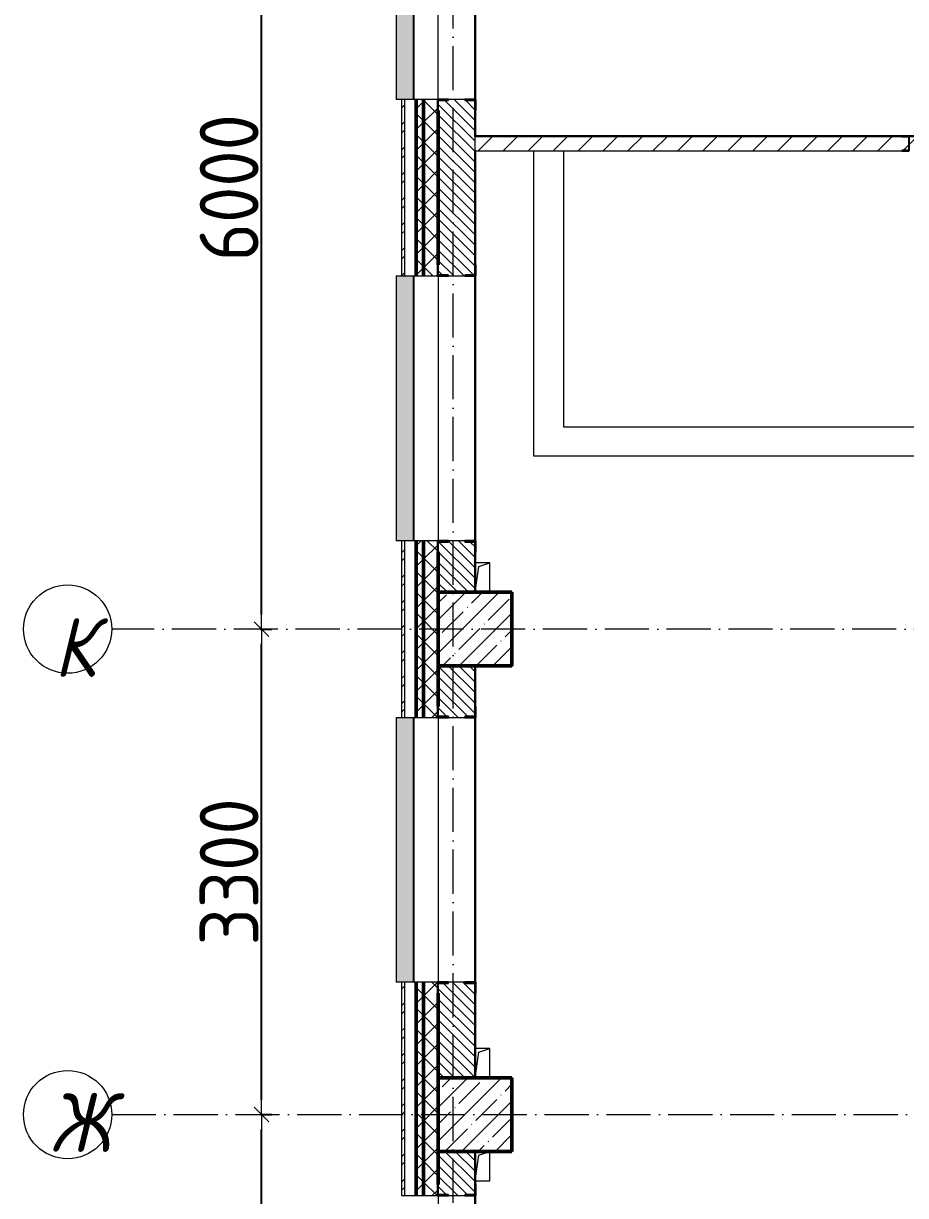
# Model space of a CAD drawing. Header units: millimetres. Extents: x -213536 to 1564669, y -45299 to 942238.
# Drawn here: x 544453 to 550446, y 299912 to 307879 of the extents above; entities that cross this region are included whole.
import ezdxf

# ---------------------------------------------------------------- set-up
doc = ezdxf.new("R2010")
doc.units = ezdxf.units.MM
doc.linetypes.add('50_200_ШТРИХ_1Т_ш5_п1_п1_', pattern=[700, 500, -100, 0, -100])
for name, color, linetype, lineweight in [('3) ЖБ 4м', 3, 'Continuous', 30), ('3.1) ЖБ окна 1.2 м', 102, 'Continuous', 30), ('A-____-____-DIMS', 7, 'Continuous', 9), ('A-GENM-____-MCUT', 7, 'Continuous', 25), ('A-GENM-____-OTLN', 7, 'Continuous', 9), ('A-GENM-____-OTLN-1', 7, 'Continuous', 25), ('A-GLAZ-____-OTLN', 7, 'Continuous', 9), ('A-WALL-____-MCUT-2', 7, 'Continuous', 50), ('A-WALL-____-MCUT-3', 7, 'Continuous', 9), ('A-WALL-____-OTLN', 7, 'Continuous', 9), ('A-WALL-____-PATT-1', 7, 'Continuous', 9), ('A-WALL-FNSH-MCUT-1', 7, 'Continuous', 9), ('I-WALL-____-OTLN', 7, 'Continuous', 9), ('S-COLS-____-MCUT', 7, 'Continuous', 50), ('S-COLS-____-OTLN', 7, 'Continuous', 9), ('S-GRID-____-IDEN', 7, 'Continuous', 9), ('S-GRID-____-OTLN-1', 7, '50_200_ШТРИХ_1Т_ш5_п1_п1_', 9)]:
    doc.layers.add(name, color=color, linetype=linetype, lineweight=lineweight)
doc.layers.add('A-GLAZ-____-OTLN-1', color=7, linetype='Continuous', lineweight=9, true_color=0xc0c0c0)
doc.styles.add('ISOCPEUR_I', font='isocpeui.ttf', dxfattribs={"width": 0.9, "height": 2.5})
doc.styles.add('СПДС', font='isocpeur.ttf', dxfattribs={"width": 0.9})
doc.dimstyles.new('Размера А3', dxfattribs={"dimtxt": 200, "dimasz": 100, "dimexe": 70, "dimexo": 100, "dimgap": 20, "dimtad": 1, "dimdec": 0, "dimrnd": 10, "dimzin": 0, "dimdsep": 46, "dimtxsty": 'СПДС', "dimblk": 'ARROWHEAD_6', "dimcen": 1, "dimclrd": 256, "dimclre": 256, "dimclrt": 256, "dimazin": 0, "dimtfac": 1, "dimtdec": 0, "dimtmove": 2, "dimatfit": 3, "dimfxl": 1, "dimtolj": 1, "dimtzin": 0, "dimarcsym": 0})
pattern_1 = [(45, (549721.47, 286281.11), (-70.71068, 70.71068), []), (135, (549721.47, 286281.11), (-70.71068, -70.71068), [])]
pattern_2 = [(135, (549721.475, 286281.11), (-35.35534, -35.35534), [])]

# ---------------------------------------------------------------- blocks, each defined once
blk = doc.blocks.new('BSC_Колонна _Прямоугольная - 500х500-V50-АР1_План отверстий 3 этажа в осях 1-64_А-ГГ')
at = {"layer": 'S-COLS-____-OTLN'}
h = blk.add_hatch(dxfattribs=at)
h.set_pattern_fill('FP_87', color=256, style=0, pattern_type=2)
h.set_pattern_definition([(45, (2200, -17481.04), (-114.0493, 114.0493), []), (45, (2314.05, -17481.04), (-114.0493, 114.0493), [201.612, -40.322, 3.353, -36.97])])
h.paths.add_polyline_path([(-250, -250), (250, -250), (250, 250), (-250, 250)], flags=0)
at = {"layer": 'S-COLS-____-MCUT'}
for p, q in [((250, 250), (-250, 250)), ((-250, 250), (-250, -250)), ((250, -250), (250, 250)), ((-250, -250), (250, -250))]:
    blk.add_line(p, q, dxfattribs=at)
blk = doc.blocks.new('BSC_Колонна _Прямоугольная - 500х500-V119-АР1_План отверстий 3 этажа в осях 1-64_А-ГГ')
at = {"layer": 'S-COLS-____-OTLN'}
h = blk.add_hatch(dxfattribs=at)
h.set_pattern_fill('FP_142', color=256, style=0, pattern_type=2)
h.set_pattern_definition([(45, (2200, -14181.04), (-114.0493, 114.0493), []), (45, (2314.05, -14181.04), (-114.0493, 114.0493), [201.612, -40.322, 3.353, -36.97])])
h.paths.add_polyline_path([(-250, -250), (250, -250), (250, 250), (-250, 250)], flags=0)
at = {"layer": 'S-COLS-____-MCUT'}
for p, q in [((250, 250), (-250, 250)), ((-250, 250), (-250, -250)), ((250, -250), (250, 250)), ((-250, -250), (250, -250))]:
    blk.add_line(p, q, dxfattribs=at)
blk = doc.blocks.new('Фахверк_СКБ_Уголок - 250_2700-27497298-АР1_План отверстий 3 этажа в осях 1-64_А-ГГ')
at = {"layer": 'A-GENM-____-MCUT'}
for p, q in [((200, 181), (125, 181)), ((125, 181), (125, 106)), ((131, 106), (131, 175)), ((131, 175), (200, 175)), ((200, 175), (200, 181)), ((125, 106), (131, 106)), ((131, -6), (125, -6)), ((125, -6), (125, -81)), ((131, -75), (131, -6)), ((200, -75), (131, -75)), ((200, -81), (200, -75)), ((125, -81), (200, -81))]:
    blk.add_line(p, q, dxfattribs=at)
blk = doc.blocks.new('154_Фахверк_СКБ_Швеллер - Тип_100_3960-28318856-АР1_План отверстий 3 этажа в осях 1-64_А-ГГ')
at = {"layer": 'A-GENM-____-MCUT'}
for p, q in [((175, 50), (125, 50)), ((125, 50), (125, -50)), ((128, 47), (175, 47)), ((128, -47), (128, 47)), ((175, 47), (175, 50)), ((125, -50), (175, -50)), ((175, -47), (128, -47)), ((175, -50), (175, -47))]:
    blk.add_line(p, q, dxfattribs=at)
blk = doc.blocks.new('AR_Отверстие прямоугольное _в плите_ - AR_Отверстие прямоугольное _в плите_-V175-АР1_План отверстий 3 этажа в осях 1-64_А-ГГ')
at = {"layer": 'A-GENM-____-OTLN'}
for p, q in [((50, 100), (-50, 100)), ((-25, 75), (50, 100)), ((50, -100), (50, 100)), ((-50, -100), (-25, 75))]:
    blk.add_line(p, q, dxfattribs=at)
blk = doc.blocks.new('AR_Отверстие прямоугольное _в плите_ - AR_Отверстие прямоугольное _в плите_-V174-АР1_План отверстий 3 этажа в осях 1-64_А-ГГ')
at = {"layer": 'A-GENM-____-OTLN'}
for p, q in [((-25, 75), (50, 100)), ((50, -100), (50, 100)), ((-50, -100), (-25, 75)), ((-50, -100), (50, -100))]:
    blk.add_line(p, q, dxfattribs=at)
blk = doc.blocks.new('Отлив_СКБ - Отлив витража_120_НВФ-V216-АР1_План отверстий 3 этажа в осях 1-64_А-ГГ')
at = {"layer": 'A-GLAZ-____-OTLN-1'}
for points in [[(0, 2), (1800, 2), (1800, 120), (0, 120), (0, 63)], [(0, 0), (1800, 0), (1800, 2), (0, 2)]]:
    blk.add_hatch(color=256, dxfattribs=at).paths.add_polyline_path(points, flags=0)
at = {"layer": 'A-GLAZ-____-OTLN'}
for p, q in [((0, 83), (0, 120)), ((1800, 120), (0, 120)), ((1800, 120), (1800, 83)), ((0, 2), (1800, 2)), ((1800, 0), (0, 0))]:
    blk.add_line(p, q, dxfattribs=at)
blk = doc.blocks.new('Ось сетки - Круг_Ø6_00__ISO-2_5_0_9K_-25732049-АР1_План отверстий 3 этажа в осях 1-64_А-ГГ')
at = {"layer": 'S-GRID-____-IDEN'}
blk.add_circle((0, 0), 3, dxfattribs=at)
blk = doc.blocks.new('ARROWHEAD_6')
at = {"color": 0, "linetype": 'Continuous'}
for p, q in [((0, 0), (-1, 0)), ((-0.5, -0.5), (0.5, 0.5))]:
    blk.add_line(p, q, dxfattribs=at)
blk = doc.blocks.new('*D5450')
at = {"layer": 'A-____-____-DIMS', "lineweight": -2, "transparency": 16777216}
for p, q in [((546064, 300462.2), (546140.1, 300462.2)), ((546070.1, 296012.2), (546070.1, 300362.2)), ((546064, 295912.2), (546140.1, 295912.2))]:
    blk.add_line(p, q, dxfattribs=at)
at = {"layer": 'Defpoints', "color": 0, "lineweight": 50, "transparency": 16777216}
for p in [(545964, 300462.2), (546070.1, 300462.2), (545964, 295912.2)]:
    blk.add_point(p, dxfattribs=at)
at = {"layer": 'A-____-____-DIMS', "lineweight": -2, "transparency": 16777216, "xscale": 100, "yscale": 100, "zscale": 100}
for p, rotation in [((546070.1, 300462.2), 90), ((546070.1, 295912.2), 270)]:
    blk.add_blockref('ARROWHEAD_6', p, dxfattribs=dict(at, rotation=rotation))
at = {"layer": 'A-____-____-DIMS', "transparency": 16777216, "insert": (545850.1, 298187.2), "char_height": 400, "attachment_point": 5, "rotation": 90, "style": 'СПДС'}
blk.add_mtext('\\A1;4550', dxfattribs=at)
blk = doc.blocks.new('*D5451')
at = {"layer": 'A-____-____-DIMS', "lineweight": -2, "transparency": 16777216}
for p, q in [((546064, 303762.2), (546140.1, 303762.2)), ((546070.1, 300562.2), (546070.1, 303662.2)), ((546064, 300462.2), (546140.1, 300462.2))]:
    blk.add_line(p, q, dxfattribs=at)
at = {"layer": 'Defpoints', "color": 0, "lineweight": 50, "transparency": 16777216}
for p in [(545964, 303762.2), (546070.1, 303762.2), (545964, 300462.2)]:
    blk.add_point(p, dxfattribs=at)
at = {"layer": 'A-____-____-DIMS', "lineweight": -2, "transparency": 16777216, "xscale": 100, "yscale": 100, "zscale": 100}
for p, rotation in [((546070.1, 303762.2), 90), ((546070.1, 300462.2), 270)]:
    blk.add_blockref('ARROWHEAD_6', p, dxfattribs=dict(at, rotation=rotation))
at = {"layer": 'A-____-____-DIMS', "transparency": 16777216, "insert": (545850.1, 302112.2), "char_height": 400, "attachment_point": 5, "rotation": 90, "style": 'СПДС'}
blk.add_mtext('\\A1;3300', dxfattribs=at)
blk = doc.blocks.new('*D5452')
at = {"layer": 'A-____-____-DIMS', "lineweight": -2, "transparency": 16777216}
for p, q in [((546064, 309762.2), (546140.1, 309762.2)), ((546070.1, 303862.2), (546070.1, 309662.2)), ((546064, 303762.2), (546140.1, 303762.2))]:
    blk.add_line(p, q, dxfattribs=at)
at = {"layer": 'Defpoints', "color": 0, "lineweight": 50, "transparency": 16777216}
for p in [(545964, 309762.2), (546070.1, 309762.2), (545964, 303762.2)]:
    blk.add_point(p, dxfattribs=at)
at = {"layer": 'A-____-____-DIMS', "lineweight": -2, "transparency": 16777216, "xscale": 100, "yscale": 100, "zscale": 100}
for p, rotation in [((546070.1, 309762.2), 90), ((546070.1, 303762.2), 270)]:
    blk.add_blockref('ARROWHEAD_6', p, dxfattribs=dict(at, rotation=rotation))
at = {"layer": 'A-____-____-DIMS', "transparency": 16777216, "insert": (545850.1, 306762.2), "char_height": 400, "attachment_point": 5, "rotation": 90, "style": 'СПДС'}
blk.add_mtext('\\A1;6000', dxfattribs=at)

msp = doc.modelspace()

# ---------------------------------------------------------------- hatches: boundary and pattern name
at = {"layer": 'A-WALL-____-PATT-1'}
h = msp.add_hatch(dxfattribs=at)
h.set_pattern_fill('FP_3', color=256, style=0, pattern_type=2)
h.set_pattern_definition([(45, (549721.47, 286281.11), (-85.5366, 85.5366), []), (45, (549778.5, 286281.11), (-85.5366, 85.5366), [])])
h.paths.add_polyline_path([(547041.5, 295797.2), (547041.5, 298112.2), (547021.5, 298112.2), (547021.5, 295797.2)], flags=0)
h.paths.add_polyline_path([(547021.5, 299912.2), (547041.5, 299912.2), (547041.5, 301362.2), (547021.5, 301362.2), (547021.5, 300775.7)], flags=0)
h.paths.add_polyline_path([(547021.5, 303162.2), (547041.5, 303162.2), (547041.5, 304362.2), (547021.5, 304362.2), (547021.5, 304215.8)], flags=0)
h.paths.add_polyline_path([(547041.5, 306162.2), (547041.5, 307362.2), (547021.5, 307362.2), (547021.5, 306162.2)], flags=0)
h.paths.add_polyline_path([(547041.5, 309162.2), (547041.5, 310362.2), (547021.5, 310362.2), (547021.5, 309162.2)], flags=0)
h = msp.add_hatch(dxfattribs=at)
h.set_pattern_fill('FP_1', color=256, style=0, pattern_type=2)
h.set_pattern_definition(pattern_1)
h.paths.add_polyline_path([(547171.5, 295797.2), (547171.5, 298112.2), (547121.5, 298112.2), (547121.5, 295797.2)], flags=0)
h.paths.add_polyline_path([(547121.5, 299912.2), (547171.5, 299912.2), (547171.5, 301362.2), (547121.5, 301362.2), (547121.5, 300775.7)], flags=0)
h.paths.add_polyline_path([(547171.5, 303162.2), (547171.5, 304362.2), (547121.5, 304362.2), (547121.5, 303162.2)], flags=0)
h.paths.add_polyline_path([(547171.5, 306162.2), (547171.5, 307362.2), (547121.5, 307362.2), (547121.5, 306162.2)], flags=0)
h.paths.add_polyline_path([(547171.5, 309162.2), (547171.5, 310362.2), (547121.5, 310362.2), (547121.5, 309162.2)], flags=0)
h = msp.add_hatch(dxfattribs=at)
h.set_pattern_fill('FP_1', color=256, style=0, pattern_type=2)
h.set_pattern_definition(pattern_1)
h.paths.add_polyline_path([(547171.5, 295797.2), (547271.5, 295797.2), (547271.5, 298037.2), (547265.5, 298037.2), (547265.5, 298112.2), (547171.5, 298112.2), (547171.5, 295812.2)], flags=0)
h.paths.add_polyline_path([(547265.5, 299912.2), (547265.5, 299987.2), (547271.5, 299987.2), (547271.5, 301287.2), (547265.5, 301287.2), (547265.5, 301362.2), (547171.5, 301362.2), (547171.5, 299912.2)], flags=0)
h.paths.add_polyline_path([(547265.5, 303162.2), (547265.5, 303237.2), (547271.5, 303237.2), (547271.5, 304287.2), (547265.5, 304287.2), (547265.5, 304362.2), (547171.5, 304362.2), (547171.5, 303162.2)], flags=0)
h.paths.add_polyline_path([(547265.5, 306162.2), (547265.5, 306237.2), (547271.5, 306237.2), (547271.5, 307287.2), (547265.5, 307287.2), (547265.5, 307362.2), (547171.5, 307362.2), (547171.5, 306162.2)], flags=0)
h.paths.add_polyline_path([(547265.5, 309162.2), (547265.5, 309237.2), (547271.5, 309237.2), (547271.5, 310287.2), (547265.5, 310287.2), (547265.5, 310362.2), (547171.5, 310362.2), (547171.5, 309162.2)], flags=0)
h = msp.add_hatch(dxfattribs=at)
h.set_pattern_fill('FP_6', color=256, style=0, pattern_type=2)
h.set_pattern_definition(pattern_2)
h.paths.add_polyline_path([(547271.5, 304012.2), (547521.5, 304012.2), (547521.5, 304356.2), (547452.5, 304356.2), (547452.5, 304362.2), (547340.5, 304362.2), (547340.5, 304356.2), (547271.5, 304356.2), (547271.5, 304215.8)], flags=0)
h.paths.add_polyline_path([(547452.5, 306162.2), (547452.5, 306168.2), (547521.5, 306168.2), (547521.5, 307356.2), (547452.5, 307356.2), (547452.5, 307362.2), (547340.5, 307362.2), (547340.5, 307356.2), (547271.5, 307356.2), (547271.5, 306168.2), (547340.5, 306168.2), (547340.5, 306162.2)], flags=0)
h.paths.add_polyline_path([(547452.5, 309162.2), (547452.5, 309168.2), (547521.5, 309168.2), (547521.5, 309512.2), (547271.5, 309512.2), (547271.5, 309168.2), (547340.5, 309168.2), (547340.5, 309162.2)], flags=0)
h = msp.add_hatch(dxfattribs=at)
h.set_pattern_fill('FP_4', color=256, style=0, pattern_type=2)
h.set_pattern_definition([(45, (549721.47, 286281.11), (-84.8528, 84.8528), [])])
h.paths.add_polyline_path([(554721.5, 307012.2), (554721.5, 307112.2), (554667.5, 307112.2), (554667.5, 307104.6), (554626, 307104.6), (554626, 307019.8), (554667.5, 307019.8), (554667.5, 307012.2)], flags=0)
h.paths.add_polyline_path([(553242.7, 307012.2), (553425.5, 307012.9), (553425.5, 307019.8), (553467, 307019.8), (553467, 307104.6), (553425.5, 307104.6), (553425.5, 307112.2), (550471.5, 307112.2), (550471.5, 307012.2)], flags=0)
h.paths.add_polyline_path([(549707.8, 307012.2), (550421.5, 307012.2), (550421.5, 307015.2), (550468.5, 307015.2), (550468.5, 307109.2), (550421.5, 307109.2), (550421.5, 307112.2), (547521.5, 307112.2), (547521.5, 307012.2), (547940.3, 307012.2)], flags=0)
h = msp.add_hatch(dxfattribs=at)
h.set_pattern_fill('FP_6', color=256, style=0, pattern_type=2)
h.set_pattern_definition(pattern_2)
h.paths.add_polyline_path([(547271.5, 300712.2), (547521.5, 300712.2), (547521.5, 301356.2), (547452.5, 301356.2), (547452.5, 301362.2), (547340.5, 301362.2), (547340.5, 301356.2), (547271.5, 301356.2), (547271.5, 300775.7)], flags=0)
h.paths.add_polyline_path([(547452.5, 303162.2), (547452.5, 303168.2), (547521.5, 303168.2), (547521.5, 303512.2), (547271.5, 303512.2), (547271.5, 303168.2), (547340.5, 303168.2), (547340.5, 303162.2)], flags=0)
h = msp.add_hatch(dxfattribs=at)
h.set_pattern_fill('FP_6', color=256, style=0, pattern_type=2)
h.set_pattern_definition(pattern_2)
h.paths.add_polyline_path([(547271.5, 296312.2), (547521.5, 296312.2), (547520.6, 298106.2), (547452.5, 298106.2), (547452.5, 298112.2), (547340.5, 298112.2), (547340.5, 298106.2), (547271.5, 298106.2), (547271.5, 297335.5)], flags=0)
h.paths.add_polyline_path([(547452.5, 299912.2), (547452.5, 299918.2), (547521.5, 299918.2), (547521.5, 300212.2), (547271.5, 300212.2), (547271.5, 299918.2), (547340.5, 299918.2), (547340.5, 299912.2)], flags=0)

# ---------------------------------------------------------------- linework, layer by layer
at = {"color": 4, "lineweight": 30}
msp.add_lwpolyline([(555121.5, 308412.2), (555121.5, 307112.2), (547521.5, 307112.2), (547521.5, 307356.2)], dxfattribs=at)
at = {"layer": '3) ЖБ 4м'}
for points in [[(547521.5, 303512.2), (547771.5, 303512.2), (547771.5, 304012.2), (547521.5, 304012.2)], [(547521.5, 300212.2), (547771.5, 300212.2), (547771.5, 300712.2), (547521.5, 300712.2)]]:
    msp.add_lwpolyline(points, dxfattribs=at)
at = {"layer": '3.1) ЖБ окна 1.2 м'}
for points in [[(547521.5, 309500.3), (547521.5, 307112.2)], [(547521.5, 307012.2), (547521.5, 304012.2)], [(547521.5, 303512.2), (547521.5, 300718.2)], [(547521.5, 300212.2), (547521.5, 296312.2)]]:
    msp.add_lwpolyline(points, dxfattribs=at)
at = {"layer": 'A-WALL-____-MCUT-2'}
for p, q in [((547121.5, 306162.2), (547121.5, 307362.2)), ((547171.5, 306162.2), (547171.5, 307362.2)), ((547271.5, 306237.2), (547271.5, 307287.2)), ((547121.5, 303162.2), (547121.5, 304362.2)), ((547171.5, 303162.2), (547171.5, 304362.2)), ((547271.5, 304012.2), (547271.5, 304287.2)), ((547271.5, 303237.2), (547271.5, 303512.2)), ((547121.5, 299912.2), (547121.5, 301362.2)), ((547171.5, 299912.2), (547171.5, 301362.2)), ((547271.5, 300712.2), (547271.5, 301287.2)), ((547271.5, 299987.2), (547271.5, 300212.2))]:
    msp.add_line(p, q, dxfattribs=at)
at = {"layer": 'A-WALL-____-MCUT-3'}
for p, q in [((547265.5, 307362.2), (547041.5, 307362.2)), ((547041.5, 307362.2), (547041.5, 306162.2)), ((547452.5, 307362.2), (547340.5, 307362.2)), ((547521.5, 306237.2), (547521.5, 307287.2)), ((547041.5, 306162.2), (547265.5, 306162.2)), ((547340.5, 306162.2), (547452.5, 306162.2)), ((547265.5, 304362.2), (547041.5, 304362.2)), ((547041.5, 304362.2), (547041.5, 303162.2)), ((547452.5, 304362.2), (547340.5, 304362.2)), ((547521.5, 304012.2), (547521.5, 304287.2)), ((547521.5, 303237.2), (547521.5, 303512.2)), ((547041.5, 303162.2), (547265.5, 303162.2)), ((547340.5, 303162.2), (547452.5, 303162.2)), ((547265.5, 301362.2), (547041.5, 301362.2)), ((547041.5, 301362.2), (547041.5, 299912.2)), ((547452.5, 301362.2), (547340.5, 301362.2)), ((547521.5, 300712.2), (547521.5, 301287.2)), ((547521.5, 299987.2), (547521.5, 300212.2)), ((547041.5, 299912.2), (547265.5, 299912.2)), ((547340.5, 299912.2), (547452.5, 299912.2))]:
    msp.add_line(p, q, dxfattribs=at)
at = {"layer": 'A-WALL-____-OTLN'}
for p, q in [((547271.5, 307362.2), (547271.5, 309162.2)), ((547521.5, 309162.2), (547521.5, 307362.2)), ((547271.5, 306162.2), (547271.5, 304362.2)), ((547521.5, 306162.2), (547521.5, 304362.2)), ((547271.5, 303162.2), (547271.5, 301362.2)), ((547521.5, 303162.2), (547521.5, 301362.2)), ((547271.5, 299912.2), (547271.5, 298112.2)), ((547521.5, 299912.2), (547521.5, 298112.2))]:
    msp.add_line(p, q, dxfattribs=at)
at = {"layer": 'A-WALL-FNSH-MCUT-1'}
for p, q in [((547021.5, 307362.2), (547021.5, 306162.2)), ((547041.5, 307362.2), (547021.5, 307362.2)), ((550421.5, 307112.2), (547521.5, 307112.2)), ((547521.5, 307012.2), (550421.5, 307012.2)), ((547021.5, 306162.2), (547041.5, 306162.2)), ((547021.5, 304362.2), (547021.5, 303162.2)), ((547041.5, 304362.2), (547021.5, 304362.2)), ((547021.5, 303162.2), (547041.5, 303162.2)), ((547021.5, 301362.2), (547021.5, 299912.2)), ((547041.5, 301362.2), (547021.5, 301362.2)), ((547021.5, 299912.2), (547041.5, 299912.2))]:
    msp.add_line(p, q, dxfattribs=at)
at = {"layer": 'I-WALL-____-OTLN'}
for p, q in [((547921.5, 304937.2), (547921.5, 307012.2)), ((548121.5, 307012.2), (548121.5, 305137.2)), ((548121.5, 305137.2), (553096.5, 305137.2)), ((553296.5, 304937.2), (547921.5, 304937.2))]:
    msp.add_line(p, q, dxfattribs=at)
at = {"layer": 'S-GRID-____-OTLN-1', "color": 251, "ltscale": 0.6, "true_color": 0x636466}
for p, q in [((547371.5, 281798.5), (547371.5, 336162.1)), ((576429.2, 303762.2), (545052.7, 303762.2)), ((545052.7, 300462.2), (576429.2, 300462.2))]:
    msp.add_line(p, q, dxfattribs=at)

# ---------------------------------------------------------------- block references
at = {"layer": 'A-GENM-____-OTLN'}
for name, p in [('AR_Отверстие прямоугольное _в плите_ - AR_Отверстие прямоугольное _в плите_-V175-АР1_План отверстий 3 этажа в осях 1-64_А-ГГ', (547571.5, 304112.2)), ('AR_Отверстие прямоугольное _в плите_ - AR_Отверстие прямоугольное _в плите_-V175-АР1_План отверстий 3 этажа в осях 1-64_А-ГГ', (547571.5, 300812.2)), ('AR_Отверстие прямоугольное _в плите_ - AR_Отверстие прямоугольное _в плите_-V174-АР1_План отверстий 3 этажа в осях 1-64_А-ГГ', (547571.5, 300112.2))]:
    msp.add_blockref(name, p, dxfattribs=at)
at = {"layer": 'A-GENM-____-OTLN-1'}
for name, p, rotation in [('Фахверк_СКБ_Уголок - 250_2700-27497298-АР1_План отверстий 3 этажа в осях 1-64_А-ГГ', (547346.5, 307487.2), 269.9999999999999), ('154_Фахверк_СКБ_Швеллер - Тип_100_3960-28318856-АР1_План отверстий 3 этажа в осях 1-64_А-ГГ', (550596.5, 307062.2), 180), ('Фахверк_СКБ_Уголок - 250_2700-27497298-АР1_План отверстий 3 этажа в осях 1-64_А-ГГ', (547446.5, 306037.2), 89.99999999999991), ('Фахверк_СКБ_Уголок - 250_2700-27497298-АР1_План отверстий 3 этажа в осях 1-64_А-ГГ', (547346.5, 304487.2), 269.9999999999999), ('Фахверк_СКБ_Уголок - 250_2700-27497298-АР1_План отверстий 3 этажа в осях 1-64_А-ГГ', (547446.5, 303037.2), 89.99999999999991), ('Фахверк_СКБ_Уголок - 250_2700-27497298-АР1_План отверстий 3 этажа в осях 1-64_А-ГГ', (547346.5, 301487.2), 269.9999999999999), ('Фахверк_СКБ_Уголок - 250_2700-27497298-АР1_План отверстий 3 этажа в осях 1-64_А-ГГ', (547446.5, 299787.2), 89.99999999999991)]:
    msp.add_blockref(name, p, dxfattribs=dict(at, rotation=rotation))
at = {"layer": 'A-GLAZ-____-OTLN', "rotation": 90}
for p in [(547104.5, 307362.2), (547104.5, 304362.2), (547104.5, 301362.2)]:
    msp.add_blockref('Отлив_СКБ - Отлив витража_120_НВФ-V216-АР1_План отверстий 3 этажа в осях 1-64_А-ГГ', p, dxfattribs=at)
at = {"layer": 'S-COLS-____-OTLN'}
for name, p in [('BSC_Колонна _Прямоугольная - 500х500-V50-АР1_План отверстий 3 этажа в осях 1-64_А-ГГ', (547521.5, 303762.2)), ('BSC_Колонна _Прямоугольная - 500х500-V119-АР1_План отверстий 3 этажа в осях 1-64_А-ГГ', (547521.5, 300462.2))]:
    msp.add_blockref(name, p, dxfattribs=at)
at = {"layer": 'S-GRID-____-IDEN', "xscale": 99.99999999999993, "yscale": 99.99999999999993, "zscale": 99.99999999999993}
for p, rotation in [((544752.7, 303762.2), 89.9999999999998), ((544752.7, 300462.2), 269.9999999999996)]:
    msp.add_blockref('Ось сетки - Круг_Ø6_00__ISO-2_5_0_9K_-25732049-АР1_План отверстий 3 этажа в осях 1-64_А-ГГ', p, dxfattribs=dict(at, rotation=rotation))

# ---------------------------------------------------------------- texts
at = {"layer": 'S-GRID-____-IDEN', "char_height": 400, "attachment_point": 1, "style": 'ISOCPEUR_I'}
for s, insert, width in [('\\fISOCPEUR|b0|i1|c204|p34|;\\W.9;К', (544659.9, 303838.2), 223.671), ('\\fISOCPEUR|b0|i1|c204|p34|;\\W.9;Ж', (544630.9, 300608.8), 281.392)]:
    msp.add_mtext(s, dxfattribs=dict(at, insert=insert, width=width))

# ---------------------------------------------------------------- dimensions: what is measured, and where the dimension line sits
at = {"layer": 'A-____-____-DIMS'}
for base, p1, p2, picture, middle in [((546070.1, 309762.2), (545964, 303762.2), (545964, 309762.2), '*D5452', (545850.1, 306762.2)), ((546070.1, 303762.2), (545964, 300462.2), (545964, 303762.2), '*D5451', (545850.1, 302112.2)), ((546070.1, 300462.2), (545964, 295912.2), (545964, 300462.2), '*D5450', (545850.1, 298187.2))]:
    dim = msp.add_linear_dim(base=base, p1=p1, p2=p2, angle=90, dimstyle='Размера А3', override={"dimtxt": 400}, dxfattribs=at)
    dim.commit()
    dim.dimension.update_dxf_attribs({"geometry": picture, "text_midpoint": middle})

doc.saveas('drawing.dxf')
